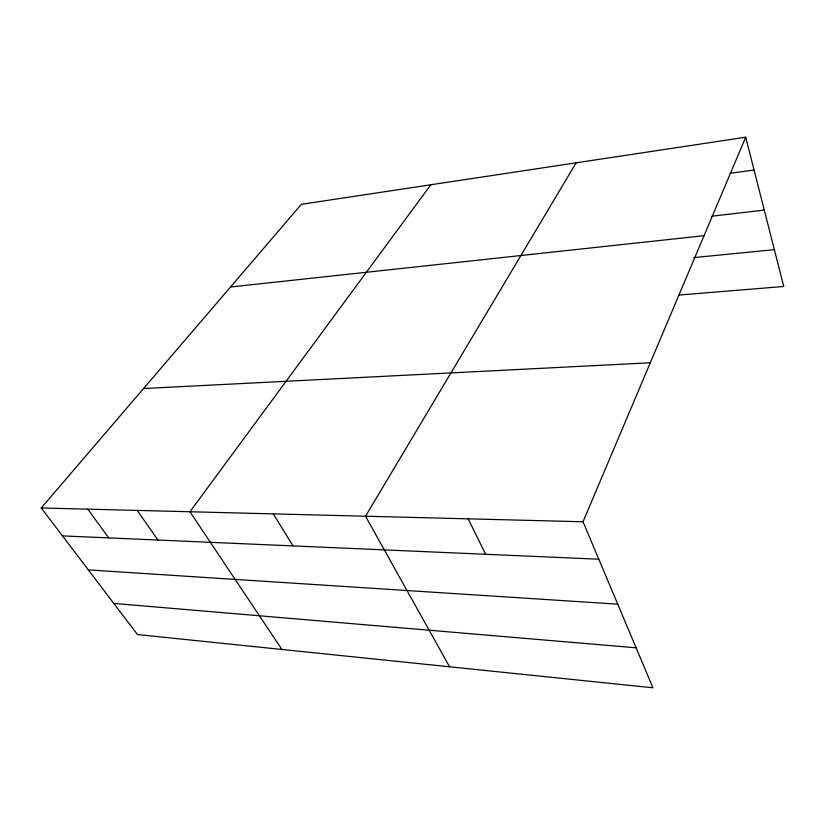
<?xml version="1.0" encoding="UTF-8"?>
<svg xmlns="http://www.w3.org/2000/svg" width="825" height="825" viewBox="0 0 825 825"><rect width="100%" height="100%" fill="white"/><g stroke="black" fill="none" stroke-linecap="round" stroke-linejoin="round"><path stroke-width="1.24" d="M583.028 521.761L745.707 137.208L301.342 204.322L41.25 507.973L137.466 634.549L652.957 687.792L583.028 521.761L41.25 507.973M576.149 162.814L365.537 516.233L449.553 666.775M430.825 184.769L189.956 511.758L281.913 649.461M730.094 173.281L754.071 170.032M711.82 216.222L764.28 210.086M230.526 286.997L704.055 235.682M693.825 257.596L774.366 249.645M679.161 295.041L783.75 286.471L745.707 137.208M143.56 388.534L650.286 362.783M62.473 535.889L598.795 559.206M88.316 569.9L617.739 604.168M113.798 603.405L636.116 647.811M87.739 509.159L108.766 537.91M137.218 510.417L157.967 540.045M273.302 513.882L293.03 545.913M468.157 518.842L485.657 554.287"/></g></svg>
